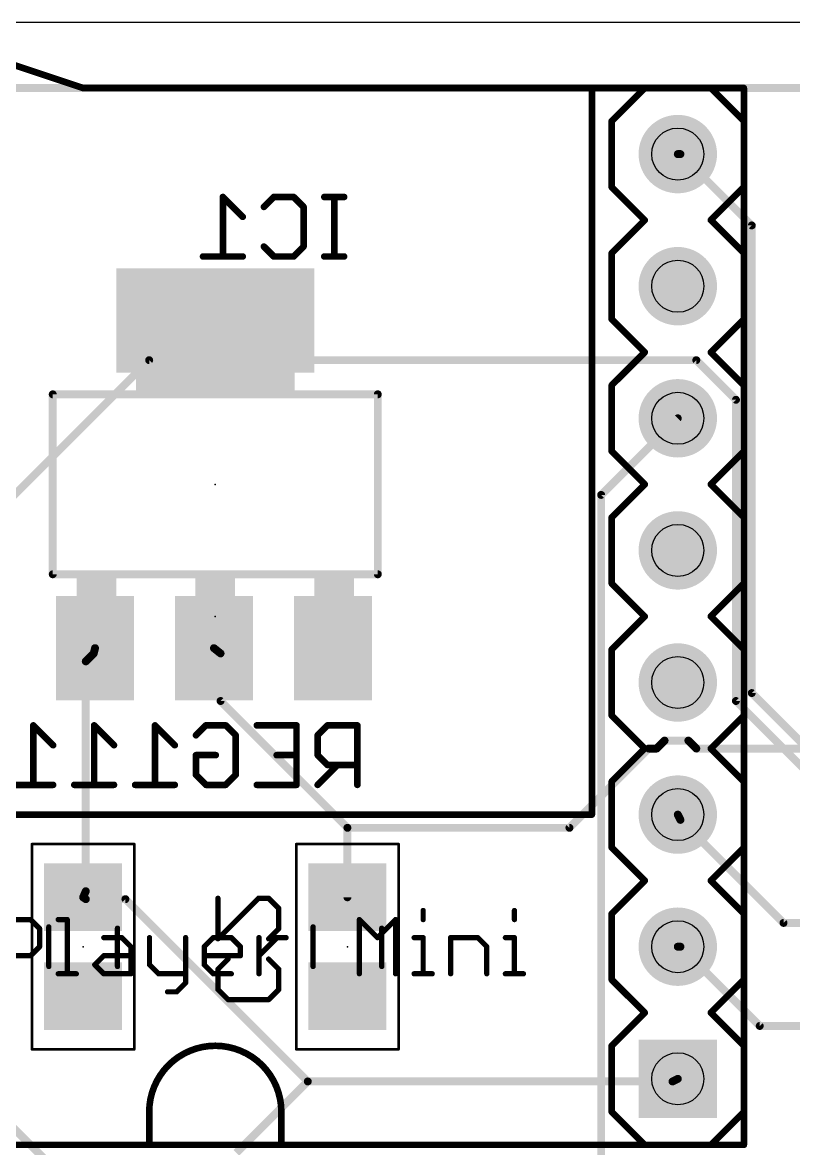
# Model space of a CAD drawing. Extents: x 0 to 45.5, y -0.6 to 38.1.
# Drawn here: x 8.99 to 23.81, y 15.17 to 36.82 of the extents above; entities that cross this region are included whole.
import ezdxf

# ---------------------------------------------------------------- set-up
doc = ezdxf.new("R2010")
doc.units = 0
for name, color, linetype in [('1', 22, 'CONTINUOUS'), ('16', 175, 'CONTINUOUS'), ('17', 82, 'CONTINUOUS'), ('20', 7, 'CONTINUOUS'), ('21', 253, 'CONTINUOUS'), ('22', 253, 'CONTINUOUS'), ('23', 7, 'CONTINUOUS'), ('24', 7, 'CONTINUOUS'), ('26', 253, 'CONTINUOUS'), ('28', 253, 'CONTINUOUS'), ('40', 175, 'CONTINUOUS'), ('44', 253, 'CONTINUOUS'), ('52', 253, 'CONTINUOUS')]:
    doc.layers.add(name, color=color, linetype=linetype)

# ---------------------------------------------------------------- blocks, each defined once
blk = doc.blocks.new('RECT')
blk.add_solid([(-0.5, -0.5), (0.5, -0.5), (-0.5, 0.5), (0.5, 0.5)])
blk = doc.blocks.new('SQUAREP')
blk.add_solid([(-0.5, -0.5), (0.5, -0.5), (-0.5, 0.5), (0.5, 0.5)])
blk = doc.blocks.new('ROUNDP')
at = {"const_width": 0.5}
blk.add_lwpolyline([(0, -0.25, 1), (0, 0.25, 1), (0, -0.25)], format="xyb", dxfattribs=at)

msp = doc.modelspace()

# ---------------------------------------------------------------- linework, layer by layer
at = {"layer": '1', "const_width": 0.1524}
for points in [[(21.6408, 34.29), (21.59, 34.29)], [(21.6408, 34.29), (23.0124, 32.9184)], [(23.0124, 32.9184), (23.0124, 23.9268)], [(3.81, 22.7076), (11.43, 30.3276)], [(11.43, 30.3276), (21.9456, 30.3276)], [(21.9456, 30.3276), (22.7076, 29.5656)], [(22.7076, 29.5656), (22.7076, 23.7744)], [(21.59, 29.21), (20.1168, 27.7368)], [(20.1168, 27.7368), (20.1168, 10.2108)], [(22.7076, 23.7744), (24.9936, 21.4884)], [(23.0124, 23.9268), (24.384, 22.5552)], [(21.6408, 21.4884), (21.59, 21.59)], [(21.6408, 21.4884), (23.622, 19.5072)], [(17.6784, 6.7056), (3.81, 20.574)], [(23.622, 19.5072), (25.908, 19.5072)], [(21.6408, 19.05), (21.59, 19.05)], [(21.6408, 19.05), (23.1648, 17.526)], [(23.1648, 17.526), (25.908, 17.526)]]:
    msp.add_lwpolyline(points, dxfattribs=at)
at = {"layer": '1', "const_width": 0.0762}
for points in [[(21.59, 34.3281, 1), (21.59, 34.2519)], [(21.6677, 34.3169, 1), (21.6139, 34.2631)], [(21.6408, 34.2519, 1), (21.6408, 34.3281)], [(23.0505, 32.9184, 1), (22.9743, 32.9184)], [(22.9855, 32.8915, 1), (23.0393, 32.9453)], [(11.43, 30.3657, 1), (11.43, 30.2895)], [(11.4569, 30.3007, 1), (11.4031, 30.3545)], [(21.9725, 30.3545, 1), (21.9187, 30.3007)], [(21.9456, 30.2895, 1), (21.9456, 30.3657)], [(22.7457, 29.5656, 1), (22.6695, 29.5656)], [(22.6807, 29.5387, 1), (22.7345, 29.5925)], [(21.6169, 29.1831, 1), (21.5631, 29.2369)], [(20.1549, 27.7368, 1), (20.0787, 27.7368)], [(20.0899, 27.7637, 1), (20.1437, 27.7099)], [(22.7345, 23.8013, 1), (22.6807, 23.7475)], [(22.9743, 23.9268, 1), (23.0505, 23.9268)], [(23.0393, 23.9537, 1), (22.9855, 23.8999)], [(22.6695, 23.7744, 1), (22.7457, 23.7744)], [(21.6241, 21.607, 1), (21.5559, 21.573)], [(21.6677, 21.5153, 1), (21.6139, 21.4615)], [(21.6067, 21.4714, 1), (21.6749, 21.5054)], [(23.622, 19.5453, 1), (23.622, 19.4691)], [(23.5951, 19.4803, 1), (23.6489, 19.5341)], [(21.59, 19.0881, 1), (21.59, 19.0119)], [(21.6677, 19.0769, 1), (21.6139, 19.0231)], [(21.6408, 19.0119, 1), (21.6408, 19.0881)], [(23.1648, 17.5641, 1), (23.1648, 17.4879)], [(23.1379, 17.4991, 1), (23.1917, 17.5529)]]:
    msp.add_lwpolyline(points, format="xyb", dxfattribs=at)
at = {"layer": '16', "const_width": 0.1524}
for points in [[(2.54, 35.56), (24.13, 35.56)], [(10.3632, 24.6888), (10.2108, 24.5364)], [(10.3632, 24.6888), (10.3886, 24.7904)], [(12.8016, 24.6888), (12.6746, 24.7904)], [(12.8016, 24.6888), (12.8016, 23.7744)], [(10.2108, 24.5364), (10.2108, 20.1168)], [(12.8016, 23.7744), (15.24, 21.336)], [(21.336, 23.0124), (21.1836, 22.86)], [(21.7932, 23.0124), (21.336, 23.0124)], [(21.9456, 22.86), (21.7932, 23.0124)], [(21.0312, 22.86), (19.5072, 21.336)], [(21.1836, 22.86), (21.0312, 22.86)], [(29.1084, 22.86), (21.9456, 22.86)], [(15.24, 21.336), (15.24, 20)], [(19.5072, 21.336), (15.24, 21.336)], [(10.2108, 20.1168), (10.16, 20)], [(10.2108, 19.9644), (10.16, 20)], [(10.2108, 19.9644), (10.9728, 19.9644)], [(10.9728, 19.9644), (14.478, 16.4592)], [(14.478, 16.4592), (13.1064, 15.0876)], [(14.478, 16.4592), (21.4884, 16.4592)], [(21.4884, 16.4592), (21.59, 16.51)]]:
    msp.add_lwpolyline(points, dxfattribs=at)
at = {"layer": '16', "const_width": 0.0762}
for points in [[(10.3262, 24.698, 1), (10.4002, 24.6796)], [(10.3901, 24.6619, 1), (10.3363, 24.7157)], [(10.4256, 24.7812, 1), (10.3516, 24.7996)], [(12.6984, 24.8202, 1), (12.6508, 24.7606)], [(12.8397, 24.6888, 1), (12.7635, 24.6888)], [(12.7778, 24.659, 1), (12.8254, 24.7186)], [(10.2489, 24.5364, 1), (10.1727, 24.5364)], [(10.1839, 24.5633, 1), (10.2377, 24.5095)], [(12.8285, 23.8013, 1), (12.7747, 23.7475)], [(12.7635, 23.7744, 1), (12.8397, 23.7744)], [(21.336, 23.0505, 1), (21.336, 22.9743)], [(21.3629, 22.9855, 1), (21.3091, 23.0393)], [(21.8201, 23.0393, 1), (21.7663, 22.9855)], [(21.7932, 22.9743, 1), (21.7932, 23.0505)], [(21.0312, 22.8981, 1), (21.0312, 22.8219)], [(21.0581, 22.8331, 1), (21.0043, 22.8869)], [(21.1567, 22.8869, 1), (21.2105, 22.8331)], [(21.1836, 22.8219, 1), (21.1836, 22.8981)], [(21.9456, 22.8981, 1), (21.9456, 22.8219)], [(21.9187, 22.8331, 1), (21.9725, 22.8869)], [(15.2781, 21.336, 1), (15.2019, 21.336)], [(15.24, 21.3741, 1), (15.24, 21.2979)], [(15.2131, 21.3091, 1), (15.2669, 21.3629)], [(19.4803, 21.3629, 1), (19.5341, 21.3091)], [(19.5072, 21.2979, 1), (19.5072, 21.3741)], [(10.1727, 20.1168, 1), (10.2489, 20.1168)], [(10.2457, 20.1016, 1), (10.1759, 20.132)], [(10.1819, 20.0312, 1), (10.1381, 19.9688)], [(10.1251, 20.0152, 1), (10.1949, 19.9848)], [(10.2108, 20.0025, 1), (10.2108, 19.9263)], [(10.1889, 19.9332, 1), (10.2327, 19.9956)], [(10.9997, 19.9913, 1), (10.9459, 19.9375)], [(10.9728, 19.9263, 1), (10.9728, 20.0025)], [(15.2019, 20, 1), (15.2781, 20)], [(14.478, 16.4973, 1), (14.478, 16.4211)], [(14.5049, 16.4323, 1), (14.4511, 16.4861)], [(14.4511, 16.4323, 1), (14.5049, 16.4861)], [(21.4714, 16.4933, 1), (21.5054, 16.4251)], [(21.4884, 16.4211, 1), (21.4884, 16.4973)], [(21.607, 16.4759, 1), (21.573, 16.5441)]]:
    msp.add_lwpolyline(points, format="xyb", dxfattribs=at)
at = {"layer": '20'}
msp.add_line((41.6509, 36.82), (4.319, 36.82), dxfattribs=at)
at = {"layer": '21'}
for points, const_width in [([(10.16, 35.56), (8.255, 36.195)], 0.127), ([(19.939, 35.56), (10.16, 35.56)], 0.127), ([(22.86, 35.56), (19.939, 35.56)], 0.127), ([(19.939, 21.59), (19.939, 35.56)], 0.127), ([(20.32, 34.925), (20.955, 35.56)], 0.127), ([(22.86, 34.925), (22.225, 35.56)], 0.127), ([(22.86, 24.765), (22.86, 35.56)], 0.127), ([(20.32, 33.655), (20.32, 34.925)], 0.127), ([(20.955, 33.02), (20.32, 33.655)], 0.127), ([(22.225, 33.02), (22.86, 33.655)], 0.127), ([(20.32, 32.385), (20.955, 33.02)], 0.127), ([(22.86, 32.385), (22.225, 33.02)], 0.127), ([(20.32, 31.115), (20.32, 32.385)], 0.127), ([(20.955, 30.48), (20.32, 31.115)], 0.127), ([(22.225, 30.48), (22.86, 31.115)], 0.127), ([(20.32, 29.845), (20.955, 30.48)], 0.127), ([(22.86, 29.845), (22.225, 30.48)], 0.127), ([(20.32, 28.575), (20.32, 29.845)], 0.127), ([(20.955, 27.94), (20.32, 28.575)], 0.127), ([(22.225, 27.94), (22.86, 28.575)], 0.127), ([(20.32, 27.305), (20.955, 27.94)], 0.127), ([(22.86, 27.305), (22.225, 27.94)], 0.127), ([(20.32, 26.035), (20.32, 27.305)], 0.127), ([(20.955, 25.4), (20.32, 26.035)], 0.127), ([(22.225, 25.4), (22.86, 26.035)], 0.127), ([(20.32, 24.765), (20.955, 25.4)], 0.127), ([(22.225, 25.4), (22.86, 24.765)], 0.127), ([(20.32, 23.495), (20.32, 24.765)], 0.127), ([(22.86, 22.225), (22.86, 24.765)], 0.127), ([(20.955, 22.86), (20.32, 23.495)], 0.127), ([(22.225, 22.86), (22.86, 23.495)], 0.127), ([(20.32, 22.225), (20.955, 22.86)], 0.127), ([(22.225, 22.86), (22.86, 22.225)], 0.127), ([(20.32, 20.955), (20.32, 22.225)], 0.127), ([(22.86, 15.875), (22.86, 22.225)], 0.127), ([(5.461, 21.59), (19.939, 21.59)], 0.127), ([(20.955, 20.32), (20.32, 20.955)], 0.127), ([(22.225, 20.32), (22.86, 20.955)], 0.127), ([(20.32, 19.685), (20.955, 20.32)], 0.127), ([(22.86, 19.685), (22.225, 20.32)], 0.127), ([(16.6958, 19.7453), (16.6958, 19.5716)], 0.1016), ([(18.4499, 19.7453), (18.4499, 19.5716)], 0.1016), ([(20.32, 18.415), (20.32, 19.685)], 0.127), ([(8.6287, 19.5716), (9.1498, 19.5716)], 0.1016), ([(9.1498, 19.5716), (9.3235, 19.3979)], 0.1016), ([(9.6811, 19.5716), (9.8548, 19.5716)], 0.1016), ([(9.8548, 19.5716), (9.8548, 18.5293)], 0.1016), ([(15.4696, 18.5293), (15.4696, 19.5716)], 0.1016), ([(15.4696, 19.5716), (15.8171, 19.2242)], 0.1016), ([(15.8171, 19.2242), (16.1645, 19.5716)], 0.1016), ([(16.1645, 19.5716), (16.1645, 18.5293)], 0.1016), ([(9.3235, 19.3979), (9.3235, 19.0504)], 0.1016), ([(10.5565, 19.2242), (10.9039, 19.2242)], 0.1016), ([(10.9039, 19.2242), (11.0776, 19.0504)], 0.1016), ([(11.4352, 19.2242), (11.4352, 18.703)], 0.1016), ([(12.1301, 19.2242), (12.1301, 18.3556)], 0.1016), ([(12.4877, 19.0504), (12.6614, 19.2242)], 0.1016), ([(12.6614, 19.2242), (13.0088, 19.2242)], 0.1016), ([(13.0088, 19.2242), (13.1825, 19.0504)], 0.1016), ([(13.5401, 18.5293), (13.5401, 19.2242)], 0.1016), ([(13.5401, 18.8767), (13.8876, 19.2242)], 0.1016), ([(13.8876, 19.2242), (14.0613, 19.2242)], 0.1016), ([(16.5221, 19.2242), (16.6958, 19.2242)], 0.1016), ([(16.6958, 19.2242), (16.6958, 18.5293)], 0.1016), ([(17.2237, 18.5293), (17.2237, 19.2242)], 0.1016), ([(17.2237, 19.2242), (17.7449, 19.2242)], 0.1016), ([(17.7449, 19.2242), (17.9186, 19.0504)], 0.1016), ([(18.2762, 19.2242), (18.4499, 19.2242)], 0.1016), ([(18.4499, 19.2242), (18.4499, 18.5293)], 0.1016), ([(9.3235, 19.0504), (9.1498, 18.8767)], 0.1016), ([(11.0776, 19.0504), (11.0776, 18.5293)], 0.1016), ([(12.4877, 18.703), (12.4877, 19.0504)], 0.1016), ([(13.1825, 19.0504), (13.1825, 18.8767)], 0.1016), ([(17.9186, 19.0504), (17.9186, 18.5293)], 0.1016), ([(9.1498, 18.8767), (8.6287, 18.8767)], 0.1016), ([(10.3828, 18.703), (10.5565, 18.8767)], 0.1016), ([(10.5565, 18.8767), (11.0776, 18.8767)], 0.1016), ([(13.1825, 18.8767), (12.4877, 18.8767)], 0.1016), ([(10.5565, 18.5293), (10.3828, 18.703)], 0.1016), ([(11.4352, 18.703), (11.6089, 18.5293)], 0.1016), ([(12.6614, 18.5293), (12.4877, 18.703)], 0.1016), ([(9.6811, 18.5293), (10.0286, 18.5293)], 0.1016), ([(11.0776, 18.5293), (10.5565, 18.5293)], 0.1016), ([(11.6089, 18.5293), (12.1301, 18.5293)], 0.1016), ([(12.1301, 18.3556), (11.9564, 18.1819)], 0.1016), ([(13.0088, 18.5293), (12.6614, 18.5293)], 0.1016), ([(16.5221, 18.5293), (16.8695, 18.5293)], 0.1016), ([(18.2762, 18.5293), (18.6236, 18.5293)], 0.1016), ([(20.955, 17.78), (20.32, 18.415)], 0.127), ([(22.225, 17.78), (22.86, 18.415)], 0.127), ([(11.9564, 18.1819), (11.7827, 18.1819)], 0.1016), ([(20.32, 17.145), (20.955, 17.78)], 0.127), ([(22.86, 17.145), (22.225, 17.78)], 0.127), ([(20.32, 15.875), (20.32, 17.145)], 0.127), ([(11.43, 15.875), (11.43, 15.24)], 0.127), ([(13.97, 15.24), (13.97, 15.875)], 0.127), ([(20.32, 15.875), (20.955, 15.24)], 0.127), ([(22.225, 15.24), (22.86, 15.875)], 0.127), ([(22.86, 15.24), (22.86, 15.875)], 0.127), ([(2.54, 15.24), (11.43, 15.24)], 0.127), ([(11.43, 15.24), (13.97, 15.24)], 0.127), ([(13.97, 15.24), (20.955, 15.24)], 0.127), ([(20.955, 15.24), (22.225, 15.24)], 0.127), ([(22.225, 15.24), (22.86, 15.24)], 0.127)]:
    msp.add_lwpolyline(points, dxfattribs=dict(at, const_width=const_width))
for points, const_width in [([(10.16, 35.5918, 1), (10.16, 35.5282)], 0.0635), ([(10.15, 35.5299, 1), (10.17, 35.5901)], 0.0635), ([(19.939, 35.5918, 1), (19.939, 35.5282)], 0.0635), ([(19.9707, 35.56, 1), (19.9073, 35.56)], 0.0635), ([(19.939, 35.5282, 1), (19.939, 35.5918)], 0.0635), ([(20.9775, 35.5375, 1), (20.9325, 35.5825)], 0.0635), ([(22.2475, 35.5825, 1), (22.2025, 35.5375)], 0.0635), ([(22.8917, 35.56, 1), (22.8283, 35.56)], 0.0635), ([(22.86, 35.5282, 1), (22.86, 35.5918)], 0.0635), ([(20.2975, 34.9475, 1), (20.3425, 34.9025)], 0.0635), ([(20.3517, 34.925, 1), (20.2883, 34.925)], 0.0635), ([(22.8375, 34.9025, 1), (22.8825, 34.9475)], 0.0635), ([(20.3425, 33.6775, 1), (20.2975, 33.6325)], 0.0635), ([(20.2883, 33.655, 1), (20.3517, 33.655)], 0.0635), ([(22.8825, 33.6325, 1), (22.8375, 33.6775)], 0.0635), ([(20.9325, 32.9975, 1), (20.9775, 33.0425)], 0.0635), ([(20.9775, 32.9975, 1), (20.9325, 33.0425)], 0.0635), ([(22.2475, 33.0425, 1), (22.2025, 32.9975)], 0.0635), ([(22.2025, 33.0425, 1), (22.2475, 32.9975)], 0.0635), ([(20.2975, 32.4075, 1), (20.3425, 32.3625)], 0.0635), ([(20.3517, 32.385, 1), (20.2883, 32.385)], 0.0635), ([(22.8375, 32.3625, 1), (22.8825, 32.4075)], 0.0635), ([(20.3425, 31.1375, 1), (20.2975, 31.0925)], 0.0635), ([(22.8825, 31.0925, 1), (22.8375, 31.1375)], 0.0635), ([(20.2883, 31.115, 1), (20.3517, 31.115)], 0.0635), ([(20.9775, 30.4575, 1), (20.9325, 30.5025)], 0.0635), ([(20.9325, 30.4575, 1), (20.9775, 30.5025)], 0.0635), ([(22.2475, 30.5025, 1), (22.2025, 30.4575)], 0.0635), ([(22.2025, 30.5025, 1), (22.2475, 30.4575)], 0.0635), ([(20.2975, 29.8675, 1), (20.3425, 29.8225)], 0.0635), ([(20.3517, 29.845, 1), (20.2883, 29.845)], 0.0635), ([(22.8375, 29.8225, 1), (22.8825, 29.8675)], 0.0635), ([(20.3425, 28.5975, 1), (20.2975, 28.5525)], 0.0635), ([(20.2883, 28.575, 1), (20.3517, 28.575)], 0.0635), ([(22.8825, 28.5525, 1), (22.8375, 28.5975)], 0.0635), ([(20.9775, 27.9175, 1), (20.9325, 27.9625)], 0.0635), ([(20.9325, 27.9175, 1), (20.9775, 27.9625)], 0.0635), ([(22.2475, 27.9625, 1), (22.2025, 27.9175)], 0.0635), ([(22.2025, 27.9625, 1), (22.2475, 27.9175)], 0.0635), ([(20.2975, 27.3275, 1), (20.3425, 27.2825)], 0.0635), ([(20.3517, 27.305, 1), (20.2883, 27.305)], 0.0635), ([(22.8375, 27.2825, 1), (22.8825, 27.3275)], 0.0635), ([(20.3425, 26.0575, 1), (20.2975, 26.0125)], 0.0635), ([(20.2883, 26.035, 1), (20.3517, 26.035)], 0.0635), ([(22.8825, 26.0125, 1), (22.8375, 26.0575)], 0.0635), ([(20.9775, 25.3775, 1), (20.9325, 25.4225)], 0.0635), ([(20.9325, 25.3775, 1), (20.9775, 25.4225)], 0.0635), ([(22.2475, 25.4225, 1), (22.2025, 25.3775)], 0.0635), ([(22.2025, 25.4225, 1), (22.2475, 25.3775)], 0.0635), ([(20.2975, 24.7875, 1), (20.3425, 24.7425)], 0.0635), ([(20.3517, 24.765, 1), (20.2883, 24.765)], 0.0635), ([(22.8917, 24.765, 1), (22.8283, 24.765)], 0.0635), ([(22.8283, 24.765, 1), (22.8917, 24.765)], 0.0635), ([(22.8375, 24.7425, 1), (22.8825, 24.7875)], 0.0635), ([(20.3425, 23.5175, 1), (20.2975, 23.4725)], 0.0635), ([(20.2883, 23.495, 1), (20.3517, 23.495)], 0.0635), ([(22.8825, 23.4725, 1), (22.8375, 23.5175)], 0.0635), ([(20.9775, 22.8375, 1), (20.9325, 22.8825)], 0.0635), ([(20.9325, 22.8375, 1), (20.9775, 22.8825)], 0.0635), ([(22.2475, 22.8825, 1), (22.2025, 22.8375)], 0.0635), ([(22.2025, 22.8825, 1), (22.2475, 22.8375)], 0.0635), ([(20.2975, 22.2475, 1), (20.3425, 22.2025)], 0.0635), ([(20.3517, 22.225, 1), (20.2883, 22.225)], 0.0635), ([(22.8917, 22.225, 1), (22.8283, 22.225)], 0.0635), ([(22.8283, 22.225, 1), (22.8917, 22.225)], 0.0635), ([(22.8375, 22.2025, 1), (22.8825, 22.2475)], 0.0635), ([(19.939, 21.5583, 1), (19.939, 21.6217)], 0.0635), ([(19.9073, 21.59, 1), (19.9707, 21.59)], 0.0635), ([(20.3425, 20.9775, 1), (20.2975, 20.9325)], 0.0635), ([(22.8825, 20.9325, 1), (22.8375, 20.9775)], 0.0635), ([(20.2883, 20.955, 1), (20.3517, 20.955)], 0.0635), ([(20.9775, 20.2975, 1), (20.9325, 20.3425)], 0.0635), ([(20.9325, 20.2975, 1), (20.9775, 20.3425)], 0.0635), ([(22.2475, 20.3425, 1), (22.2025, 20.2975)], 0.0635), ([(22.2025, 20.3425, 1), (22.2475, 20.2975)], 0.0635), ([(16.7212, 19.7453, 1), (16.6704, 19.7453)], 0.0508), ([(18.4753, 19.7453, 1), (18.4245, 19.7453)], 0.0508), ([(20.2975, 19.7075, 1), (20.3425, 19.6625)], 0.0635), ([(20.3517, 19.685, 1), (20.2883, 19.685)], 0.0635), ([(22.8375, 19.6625, 1), (22.8825, 19.7075)], 0.0635), ([(9.1678, 19.5896, 1), (9.1318, 19.5536)], 0.0508), ([(9.1498, 19.5462, 1), (9.1498, 19.597)], 0.0508), ([(9.6811, 19.597, 1), (9.6811, 19.5462)], 0.0508), ([(9.8802, 19.5716, 1), (9.8294, 19.5716)], 0.0508), ([(9.8548, 19.5462, 1), (9.8548, 19.597)], 0.0508), ([(15.495, 19.5716, 1), (15.4442, 19.5716)], 0.0508), ([(15.4876, 19.5896, 1), (15.4517, 19.5536)], 0.0508), ([(16.1899, 19.5716, 1), (16.1391, 19.5716)], 0.0508), ([(16.1825, 19.5536, 1), (16.1465, 19.5896)], 0.0508), ([(16.6704, 19.5716, 1), (16.7212, 19.5716)], 0.0508), ([(18.4245, 19.5716, 1), (18.4753, 19.5716)], 0.0508), ([(9.3489, 19.3979, 1), (9.2981, 19.3979)], 0.0508), ([(9.3056, 19.3799, 1), (9.3415, 19.4158)], 0.0508), ([(10.5565, 19.2496, 1), (10.5565, 19.1988)], 0.0508), ([(10.9219, 19.2421, 1), (10.8859, 19.2062)], 0.0508), ([(10.9039, 19.1988, 1), (10.9039, 19.2496)], 0.0508), ([(11.4606, 19.2242, 1), (11.4098, 19.2242)], 0.0508), ([(12.1555, 19.2242, 1), (12.1047, 19.2242)], 0.0508), ([(12.6614, 19.2496, 1), (12.6614, 19.1988)], 0.0508), ([(12.6794, 19.2062, 1), (12.6434, 19.2421)], 0.0508), ([(13.0268, 19.2421, 1), (12.9909, 19.2062)], 0.0508), ([(13.0088, 19.1988, 1), (13.0088, 19.2496)], 0.0508), ([(13.5655, 19.2242, 1), (13.5147, 19.2242)], 0.0508), ([(13.8876, 19.2496, 1), (13.8876, 19.1988)], 0.0508), ([(13.9055, 19.2062, 1), (13.8696, 19.2421)], 0.0508), ([(14.0613, 19.1988, 1), (14.0613, 19.2496)], 0.0508), ([(16.5221, 19.2496, 1), (16.5221, 19.1988)], 0.0508), ([(16.7212, 19.2242, 1), (16.6704, 19.2242)], 0.0508), ([(16.6958, 19.1988, 1), (16.6958, 19.2496)], 0.0508), ([(17.2491, 19.2242, 1), (17.1983, 19.2242)], 0.0508), ([(17.2237, 19.2496, 1), (17.2237, 19.1988)], 0.0508), ([(17.7628, 19.2421, 1), (17.7269, 19.2062)], 0.0508), ([(17.7449, 19.1988, 1), (17.7449, 19.2496)], 0.0508), ([(18.2762, 19.2496, 1), (18.2762, 19.1988)], 0.0508), ([(18.4753, 19.2242, 1), (18.4245, 19.2242)], 0.0508), ([(18.4499, 19.1988, 1), (18.4499, 19.2496)], 0.0508), ([(9.2981, 19.0504, 1), (9.3489, 19.0504)], 0.0508), ([(9.3415, 19.0325, 1), (9.3056, 19.0684)], 0.0508), ([(11.103, 19.0504, 1), (11.0522, 19.0504)], 0.0508), ([(11.0597, 19.0325, 1), (11.0956, 19.0684)], 0.0508), ([(12.5131, 19.0504, 1), (12.4623, 19.0504)], 0.0508), ([(12.4697, 19.0684, 1), (12.5056, 19.0325)], 0.0508), ([(13.2079, 19.0504, 1), (13.1571, 19.0504)], 0.0508), ([(13.1646, 19.0325, 1), (13.2005, 19.0684)], 0.0508), ([(15.7991, 19.2421, 1), (15.835, 19.2062)], 0.0508), ([(15.7991, 19.2062, 1), (15.835, 19.2421)], 0.0508), ([(17.944, 19.0504, 1), (17.8932, 19.0504)], 0.0508), ([(17.9006, 19.0325, 1), (17.9366, 19.0684)], 0.0508), ([(9.1318, 18.8947, 1), (9.1678, 18.8588)], 0.0508), ([(9.1498, 18.8513, 1), (9.1498, 18.9021)], 0.0508), ([(10.5565, 18.9021, 1), (10.5565, 18.8513)], 0.0508), ([(10.5744, 18.8588, 1), (10.5385, 18.8947)], 0.0508), ([(11.0776, 18.8513, 1), (11.0776, 18.9021)], 0.0508), ([(12.4877, 18.9021, 1), (12.4877, 18.8513)], 0.0508), ([(13.1571, 18.8767, 1), (13.2079, 18.8767)], 0.0508), ([(13.1825, 18.8513, 1), (13.1825, 18.9021)], 0.0508), ([(13.5222, 18.8947, 1), (13.5581, 18.8588)], 0.0508), ([(10.4007, 18.721, 1), (10.3648, 18.6851)], 0.0508), ([(10.3648, 18.721, 1), (10.4007, 18.6851)], 0.0508), ([(11.4098, 18.703, 1), (11.4606, 18.703)], 0.0508), ([(11.4532, 18.721, 1), (11.4173, 18.6851)], 0.0508), ([(12.5056, 18.721, 1), (12.4697, 18.6851)], 0.0508), ([(12.4623, 18.703, 1), (12.5131, 18.703)], 0.0508), ([(9.6811, 18.5547, 1), (9.6811, 18.5039)], 0.0508), ([(9.8294, 18.5293, 1), (9.8802, 18.5293)], 0.0508), ([(10.0286, 18.5039, 1), (10.0286, 18.5547)], 0.0508), ([(10.5565, 18.5547, 1), (10.5565, 18.5039)], 0.0508), ([(10.5385, 18.5113, 1), (10.5744, 18.5473)], 0.0508), ([(11.0522, 18.5293, 1), (11.103, 18.5293)], 0.0508), ([(11.0776, 18.5039, 1), (11.0776, 18.5547)], 0.0508), ([(11.6089, 18.5547, 1), (11.6089, 18.5039)], 0.0508), ([(11.591, 18.5113, 1), (11.6269, 18.5473)], 0.0508), ([(12.148, 18.3376, 1), (12.1121, 18.3735)], 0.0508), ([(12.1301, 18.5039, 1), (12.1301, 18.5547)], 0.0508), ([(12.6614, 18.5547, 1), (12.6614, 18.5039)], 0.0508), ([(12.6434, 18.5113, 1), (12.6794, 18.5473)], 0.0508), ([(13.0088, 18.5039, 1), (13.0088, 18.5547)], 0.0508), ([(13.5147, 18.5293, 1), (13.5655, 18.5293)], 0.0508), ([(15.4442, 18.5293, 1), (15.495, 18.5293)], 0.0508), ([(16.1391, 18.5293, 1), (16.1899, 18.5293)], 0.0508), ([(16.5221, 18.5547, 1), (16.5221, 18.5039)], 0.0508), ([(16.6704, 18.5293, 1), (16.7212, 18.5293)], 0.0508), ([(16.8695, 18.5039, 1), (16.8695, 18.5547)], 0.0508), ([(17.1983, 18.5293, 1), (17.2491, 18.5293)], 0.0508), ([(17.8932, 18.5293, 1), (17.944, 18.5293)], 0.0508), ([(18.2762, 18.5547, 1), (18.2762, 18.5039)], 0.0508), ([(18.4245, 18.5293, 1), (18.4753, 18.5293)], 0.0508), ([(18.6236, 18.5039, 1), (18.6236, 18.5547)], 0.0508), ([(20.3425, 18.4375, 1), (20.2975, 18.3925)], 0.0635), ([(20.2883, 18.415, 1), (20.3517, 18.415)], 0.0635), ([(22.8825, 18.3925, 1), (22.8375, 18.4375)], 0.0635), ([(11.7827, 18.2073, 1), (11.7827, 18.1565)], 0.0508), ([(11.9384, 18.1998, 1), (11.9743, 18.1639)], 0.0508), ([(11.9564, 18.1565, 1), (11.9564, 18.2073)], 0.0508), ([(12.1047, 18.3556, 1), (12.1555, 18.3556)], 0.0508), ([(20.9775, 17.7575, 1), (20.9325, 17.8025)], 0.0635), ([(20.9325, 17.7575, 1), (20.9775, 17.8025)], 0.0635), ([(22.2475, 17.8025, 1), (22.2025, 17.7575)], 0.0635), ([(22.2025, 17.8025, 1), (22.2475, 17.7575)], 0.0635), ([(13.97, 15.875, 1), (11.43, 15.875)], 0.127), ([(20.2975, 17.1675, 1), (20.3425, 17.1225)], 0.0635), ([(20.3517, 17.145, 1), (20.2883, 17.145)], 0.0635), ([(22.8375, 17.1225, 1), (22.8825, 17.1675)], 0.0635), ([(11.4618, 15.875, 1), (11.3982, 15.875)], 0.0635), ([(11.3982, 15.875, 1), (11.4618, 15.875)], 0.0635), ([(14.0018, 15.875, 1), (13.9383, 15.875)], 0.0635), ([(13.9383, 15.875, 1), (14.0018, 15.875)], 0.0635), ([(20.3425, 15.8975, 1), (20.2975, 15.8525)], 0.0635), ([(20.2883, 15.875, 1), (20.3517, 15.875)], 0.0635), ([(22.8917, 15.875, 1), (22.8283, 15.875)], 0.0635), ([(22.8283, 15.875, 1), (22.8917, 15.875)], 0.0635), ([(22.8825, 15.8525, 1), (22.8375, 15.8975)], 0.0635), ([(11.43, 15.2718, 1), (11.43, 15.2082)], 0.0635), ([(11.3982, 15.24, 1), (11.4618, 15.24)], 0.0635), ([(11.43, 15.2082, 1), (11.43, 15.2718)], 0.0635), ([(13.97, 15.2718, 1), (13.97, 15.2082)], 0.0635), ([(13.9383, 15.24, 1), (14.0018, 15.24)], 0.0635), ([(13.97, 15.2082, 1), (13.97, 15.2718)], 0.0635), ([(20.955, 15.2718, 1), (20.955, 15.2082)], 0.0635), ([(20.9325, 15.2175, 1), (20.9775, 15.2625)], 0.0635), ([(20.955, 15.2082, 1), (20.955, 15.2718)], 0.0635), ([(22.2025, 15.2625, 1), (22.2475, 15.2175)], 0.0635), ([(22.225, 15.2718, 1), (22.225, 15.2082)], 0.0635), ([(22.225, 15.2082, 1), (22.225, 15.2718)], 0.0635), ([(22.8283, 15.24, 1), (22.8917, 15.24)], 0.0635), ([(22.86, 15.2082, 1), (22.86, 15.2718)], 0.0635)]:
    msp.add_lwpolyline(points, format="xyb", dxfattribs=dict(at, const_width=const_width))
at = {"layer": '22', "const_width": 0.1524}
for points in [[(9.576, 26.211), (9.576, 29.671)], [(15.824, 29.671), (9.576, 29.671)], [(15.824, 29.671), (15.824, 26.211)], [(9.576, 26.211), (15.824, 26.211)]]:
    msp.add_lwpolyline(points, dxfattribs=at)
at = {"layer": '22', "const_width": 0.0762}
for points in [[(9.6141, 29.671, 1), (9.5379, 29.671)], [(9.576, 29.7091, 1), (9.576, 29.6329)], [(15.8621, 29.671, 1), (15.7859, 29.671)], [(15.824, 29.6329, 1), (15.824, 29.7091)], [(9.576, 26.2491, 1), (9.576, 26.1729)], [(9.5379, 26.211, 1), (9.6141, 26.211)], [(15.7859, 26.211, 1), (15.8621, 26.211)], [(15.824, 26.1729, 1), (15.824, 26.2491)]]:
    msp.add_lwpolyline(points, format="xyb", dxfattribs=at)
at = {"layer": '23'}
msp.add_point((12.7, 25.4), dxfattribs=at)
at = {"layer": '24'}
for p in [(12.7, 27.94), (10.16, 19.05), (15.24, 19.05)]:
    msp.add_point(p, dxfattribs=at)
at = {"layer": '26'}
for points, const_width in [([(12.8779, 33.4655, 1), (12.8144, 33.4655)], 0.0635), ([(12.8686, 33.4879, 1), (12.8237, 33.443)], 0.0635), ([(13.8249, 33.4972, 1), (13.8249, 33.4337)], 0.0635), ([(13.8474, 33.443, 1), (13.8025, 33.4879)], 0.0635), ([(14.2287, 33.4879, 1), (14.1838, 33.443)], 0.0635), ([(14.2062, 33.4337, 1), (14.2062, 33.4972)], 0.0635), ([(14.7952, 33.4972, 1), (14.7952, 33.4337)], 0.0635), ([(15.0176, 33.4655, 1), (14.9541, 33.4655)], 0.0635), ([(15.1765, 33.4337, 1), (15.1765, 33.4972)], 0.0635), ([(13.2051, 33.0617, 1), (13.25, 33.1066)], 0.0635), ([(13.6118, 33.2973, 1), (13.6567, 33.2524)], 0.0635), ([(14.4287, 33.2748, 1), (14.3652, 33.2748)], 0.0635), ([(14.3745, 33.2524, 1), (14.4194, 33.2973)], 0.0635), ([(13.6567, 32.5346, 1), (13.6118, 32.4897)], 0.0635), ([(14.3652, 32.5122, 1), (14.4287, 32.5122)], 0.0635), ([(14.4194, 32.4897, 1), (14.3745, 32.5346)], 0.0635), ([(12.4649, 32.3533, 1), (12.4649, 32.2897)], 0.0635), ([(12.8144, 32.3215, 1), (12.8779, 32.3215)], 0.0635), ([(13.2275, 32.2897, 1), (13.2275, 32.3533)], 0.0635), ([(13.8249, 32.3533, 1), (13.8249, 32.2897)], 0.0635), ([(13.8025, 32.299, 1), (13.8474, 32.344)], 0.0635), ([(14.1838, 32.344, 1), (14.2287, 32.299)], 0.0635), ([(14.2062, 32.2897, 1), (14.2062, 32.3533)], 0.0635), ([(14.7952, 32.3533, 1), (14.7952, 32.2897)], 0.0635), ([(14.9541, 32.3215, 1), (15.0176, 32.3215)], 0.0635), ([(15.1765, 32.2897, 1), (15.1765, 32.3533)], 0.0635), ([(12.7762, 19.981, 1), (12.7254, 19.981)], 0.0508), ([(13.5304, 20.0064, 1), (13.5304, 19.9556)], 0.0508), ([(13.5484, 19.963, 1), (13.5124, 19.999)], 0.0508), ([(13.7433, 19.999, 1), (13.7073, 19.963)], 0.0508), ([(13.7253, 19.9556, 1), (13.7253, 20.0064)], 0.0508), ([(13.9456, 19.7861, 1), (13.8948, 19.7861)], 0.0508), ([(13.9022, 19.7681, 1), (13.9382, 19.8041)], 0.0508), ([(13.8948, 19.3963, 1), (13.9456, 19.3963)], 0.0508), ([(13.9382, 19.3783, 1), (13.9022, 19.4143)], 0.0508), ([(12.7328, 19.2194, 1), (12.7688, 19.1834)], 0.0508), ([(12.7254, 19.2014, 1), (12.7762, 19.2014)], 0.0508), ([(13.7073, 19.2194, 1), (13.7433, 19.1834)], 0.0508), ([(12.9637, 18.7936, 1), (12.9277, 18.8296)], 0.0508), ([(13.7433, 18.8296, 1), (13.7073, 18.7936)], 0.0508), ([(12.7328, 18.6347, 1), (12.7688, 18.5987)], 0.0508), ([(12.7762, 18.6167, 1), (12.7254, 18.6167)], 0.0508), ([(13.9456, 18.6167, 1), (13.8948, 18.6167)], 0.0508), ([(13.9022, 18.5987, 1), (13.9382, 18.6347)], 0.0508), ([(12.7688, 18.2449, 1), (12.7328, 18.2089)], 0.0508), ([(12.7254, 18.2269, 1), (12.7762, 18.2269)], 0.0508), ([(13.8948, 18.2269, 1), (13.9456, 18.2269)], 0.0508), ([(13.9382, 18.2089, 1), (13.9022, 18.2449)], 0.0508), ([(12.9457, 18.0574, 1), (12.9457, 18.0066)], 0.0508), ([(12.9277, 18.014, 1), (12.9637, 18.05)], 0.0508), ([(13.7073, 18.05, 1), (13.7433, 18.014)], 0.0508), ([(13.7253, 18.0066, 1), (13.7253, 18.0574)], 0.0508)]:
    msp.add_lwpolyline(points, format="xyb", dxfattribs=dict(at, const_width=const_width))
for points, const_width in [([(13.2275, 33.0842), (12.8462, 33.4655)], 0.127), ([(12.8462, 33.4655), (12.8462, 32.3215)], 0.127), ([(13.6343, 33.2748), (13.8249, 33.4655)], 0.127), ([(13.8249, 33.4655), (14.2062, 33.4655)], 0.127), ([(14.2062, 33.4655), (14.3969, 33.2748)], 0.127), ([(15.1765, 33.4655), (14.7952, 33.4655)], 0.127), ([(14.9858, 32.3215), (14.9858, 33.4655)], 0.127), ([(14.3969, 33.2748), (14.3969, 32.5122)], 0.127), ([(13.8249, 32.3215), (13.6343, 32.5122)], 0.127), ([(14.3969, 32.5122), (14.2062, 32.3215)], 0.127), ([(13.2275, 32.3215), (12.4649, 32.3215)], 0.127), ([(14.2062, 32.3215), (13.8249, 32.3215)], 0.127), ([(15.1765, 32.3215), (14.7952, 32.3215)], 0.127), ([(12.7508, 19.981), (12.7508, 19.2014)], 0.1016), ([(12.7508, 19.2014), (13.5304, 19.981)], 0.1016), ([(13.5304, 19.981), (13.7253, 19.981)], 0.1016), ([(13.7253, 19.981), (13.9202, 19.7861)], 0.1016), ([(13.9202, 19.7861), (13.9202, 19.3963)], 0.1016), ([(13.9202, 19.3963), (13.7253, 19.2014)], 0.1016), ([(12.7508, 18.6167), (12.9457, 18.8116)], 0.1016), ([(13.7253, 18.8116), (13.9202, 18.6167)], 0.1016), ([(12.7508, 18.2269), (12.7508, 18.6167)], 0.1016), ([(13.9202, 18.6167), (13.9202, 18.2269)], 0.1016), ([(12.9457, 18.032), (12.7508, 18.2269)], 0.1016), ([(13.9202, 18.2269), (13.7253, 18.032)], 0.1016), ([(13.7253, 18.032), (12.9457, 18.032)], 0.1016)]:
    msp.add_lwpolyline(points, dxfattribs=dict(at, const_width=const_width))
at = {"layer": '28', "const_width": 0.127}
for points in [[(9.5835, 22.9242), (9.2022, 23.3055)], [(9.2022, 23.3055), (9.2022, 22.1615)], [(10.7529, 22.9242), (10.3716, 23.3055)], [(10.3716, 23.3055), (10.3716, 22.1615)], [(11.9223, 22.9242), (11.541, 23.3055)], [(11.541, 23.3055), (11.541, 22.1615)], [(12.3291, 23.1148), (12.5197, 23.3055)], [(12.5197, 23.3055), (12.901, 23.3055)], [(12.901, 23.3055), (13.0917, 23.1148)], [(13.0917, 23.1148), (13.0917, 22.3522)], [(13.4985, 23.3055), (14.2611, 23.3055)], [(14.2611, 23.3055), (14.2611, 22.1615)], [(14.8585, 23.3055), (14.6679, 23.1148)], [(14.6679, 23.1148), (14.6679, 22.7335)], [(15.4305, 23.3055), (14.8585, 23.3055)], [(15.4305, 22.1615), (15.4305, 23.3055)], [(12.3291, 22.3522), (12.3291, 22.7335)], [(12.3291, 22.7335), (12.7104, 22.7335)], [(14.2611, 22.7335), (13.8798, 22.7335)], [(14.6679, 22.7335), (14.8585, 22.5428)], [(15.0492, 22.5428), (14.6679, 22.1615)], [(14.8585, 22.5428), (15.4305, 22.5428)], [(12.5197, 22.1615), (12.3291, 22.3522)], [(13.0917, 22.3522), (12.901, 22.1615)], [(9.5835, 22.1615), (8.8209, 22.1615)], [(10.7529, 22.1615), (9.9903, 22.1615)], [(11.9223, 22.1615), (11.1597, 22.1615)], [(12.901, 22.1615), (12.5197, 22.1615)], [(14.2611, 22.1615), (13.4985, 22.1615)]]:
    msp.add_lwpolyline(points, dxfattribs=at)
at = {"layer": '28', "const_width": 0.0635}
for points in [[(9.2339, 23.3055, 1), (9.1704, 23.3055)], [(9.2246, 23.3279, 1), (9.1797, 23.283)], [(10.4033, 23.3055, 1), (10.3398, 23.3055)], [(10.394, 23.3279, 1), (10.3491, 23.283)], [(11.5727, 23.3055, 1), (11.5092, 23.3055)], [(11.5634, 23.3279, 1), (11.5185, 23.283)], [(12.3066, 23.1373, 1), (12.3515, 23.0924)], [(12.5197, 23.3372, 1), (12.5197, 23.2737)], [(12.5422, 23.283, 1), (12.4973, 23.3279)], [(12.9235, 23.3279, 1), (12.8786, 23.283)], [(12.901, 23.2737, 1), (12.901, 23.3372)], [(13.1235, 23.1148, 1), (13.06, 23.1148)], [(13.0693, 23.0924, 1), (13.1142, 23.1373)], [(13.4985, 23.3372, 1), (13.4985, 23.2737)], [(14.2929, 23.3055, 1), (14.2294, 23.3055)], [(14.2611, 23.2737, 1), (14.2611, 23.3372)], [(14.6996, 23.1148, 1), (14.6361, 23.1148)], [(14.6454, 23.1373, 1), (14.6903, 23.0924)], [(14.8585, 23.3372, 1), (14.8585, 23.2737)], [(14.881, 23.283, 1), (14.8361, 23.3279)], [(15.4623, 23.3055, 1), (15.3987, 23.3055)], [(15.4305, 23.2737, 1), (15.4305, 23.3372)], [(9.5611, 22.9017, 1), (9.606, 22.9466)], [(10.7305, 22.9017, 1), (10.7754, 22.9466)], [(11.8999, 22.9017, 1), (11.9448, 22.9466)], [(12.3608, 22.7335, 1), (12.2973, 22.7335)], [(12.3291, 22.7652, 1), (12.3291, 22.7017)], [(12.7104, 22.7017, 1), (12.7104, 22.7652)], [(13.8798, 22.7652, 1), (13.8798, 22.7017)], [(14.2611, 22.7017, 1), (14.2611, 22.7652)], [(14.6903, 22.7559, 1), (14.6454, 22.711)], [(14.6361, 22.7335, 1), (14.6996, 22.7335)], [(14.8585, 22.5746, 1), (14.8585, 22.5111)], [(14.8361, 22.5204, 1), (14.881, 22.5653)], [(15.0716, 22.5204, 1), (15.0267, 22.5653)], [(15.4305, 22.5111, 1), (15.4305, 22.5746)], [(12.2973, 22.3522, 1), (12.3608, 22.3522)], [(12.3515, 22.3746, 1), (12.3066, 22.3297)], [(13.06, 22.3522, 1), (13.1235, 22.3522)], [(13.1142, 22.3297, 1), (13.0693, 22.3746)], [(9.1704, 22.1615, 1), (9.2339, 22.1615)], [(9.5835, 22.1298, 1), (9.5835, 22.1932)], [(9.9903, 22.1932, 1), (9.9903, 22.1298)], [(10.3398, 22.1615, 1), (10.4033, 22.1615)], [(10.7529, 22.1298, 1), (10.7529, 22.1932)], [(11.1597, 22.1932, 1), (11.1597, 22.1298)], [(11.5092, 22.1615, 1), (11.5727, 22.1615)], [(11.9223, 22.1298, 1), (11.9223, 22.1932)], [(12.5197, 22.1932, 1), (12.5197, 22.1298)], [(12.4973, 22.139, 1), (12.5422, 22.184)], [(12.8786, 22.184, 1), (12.9235, 22.139)], [(12.901, 22.1298, 1), (12.901, 22.1932)], [(13.4985, 22.1932, 1), (13.4985, 22.1298)], [(14.2294, 22.1615, 1), (14.2929, 22.1615)], [(14.2611, 22.1298, 1), (14.2611, 22.1932)], [(14.6454, 22.184, 1), (14.6903, 22.139)], [(15.3987, 22.1615, 1), (15.4623, 22.1615)]]:
    msp.add_lwpolyline(points, format="xyb", dxfattribs=at)
at = {"layer": '40', "const_width": 0.0508}
for points in [[(9.177, 21.023), (9.177, 17.077)], [(11.143, 21.023), (9.177, 21.023)], [(11.143, 17.077), (11.143, 21.023)], [(14.257, 21.023), (14.257, 17.077)], [(16.223, 21.023), (14.257, 21.023)], [(16.223, 17.077), (16.223, 21.023)], [(9.177, 17.077), (11.143, 17.077)], [(14.257, 17.077), (16.223, 17.077)]]:
    msp.add_lwpolyline(points, dxfattribs=at)
at = {"layer": '40', "const_width": 0.0254}
for points in [[(9.1897, 21.023, 1), (9.1643, 21.023)], [(9.177, 21.0357, 1), (9.177, 21.0103)], [(11.1557, 21.023, 1), (11.1303, 21.023)], [(11.143, 21.0103, 1), (11.143, 21.0357)], [(14.2697, 21.023, 1), (14.2443, 21.023)], [(14.257, 21.0357, 1), (14.257, 21.0103)], [(16.2357, 21.023, 1), (16.2103, 21.023)], [(16.223, 21.0103, 1), (16.223, 21.0357)], [(9.177, 17.0897, 1), (9.177, 17.0643)], [(9.1643, 17.077, 1), (9.1897, 17.077)], [(11.1303, 17.077, 1), (11.1557, 17.077)], [(11.143, 17.0643, 1), (11.143, 17.0897)], [(14.257, 17.0897, 1), (14.257, 17.0643)], [(14.2443, 17.077, 1), (14.2697, 17.077)], [(16.2103, 17.077, 1), (16.2357, 17.077)], [(16.223, 17.0643, 1), (16.223, 17.0897)]]:
    msp.add_lwpolyline(points, format="xyb", dxfattribs=at)
at = {"layer": '44'}
for centre in [(21.59, 34.29), (21.59, 31.75), (21.59, 29.21), (21.59, 26.67), (21.59, 24.13), (21.59, 21.59), (21.59, 19.05), (21.59, 16.51)]:
    msp.add_circle(centre, 0.5, dxfattribs=at)
at = {"layer": '52', "const_width": 0.1016}
for points in [[(9.5, 19.431), (9.5, 18.669)], [(10.82, 19.406), (10.82, 18.669)], [(14.58, 19.431), (14.58, 18.669)], [(15.9, 19.406), (15.9, 18.669)]]:
    msp.add_lwpolyline(points, dxfattribs=at)
at = {"layer": '52', "const_width": 0.0508}
for points in [[(9.5254, 19.431, 1), (9.4746, 19.431)], [(10.8454, 19.406, 1), (10.7946, 19.406)], [(14.6054, 19.431, 1), (14.5546, 19.431)], [(15.9254, 19.406, 1), (15.8746, 19.406)], [(9.4746, 18.669, 1), (9.5254, 18.669)], [(10.7946, 18.669, 1), (10.8454, 18.669)], [(14.5546, 18.669, 1), (14.6054, 18.669)], [(15.8746, 18.669, 1), (15.9254, 18.669)]]:
    msp.add_lwpolyline(points, format="xyb", dxfattribs=at)

# ---------------------------------------------------------------- block references
at = {"layer": '16'}
for p, xscale, yscale, rotation in [((12.7, 31.0896), 3.81, 2.0066, 180), ((10.3886, 24.7904), 1.4986, 2.0066, 180), ((12.6746, 24.7904), 1.4986, 2.0066, 180), ((14.9606, 24.7904), 1.4986, 2.0066, 180), ((10.16, 20), 1.3, 1.5, 270), ((15.24, 20), 1.3, 1.5, 270), ((10.16, 18.1), 1.3, 1.5, 270), ((15.24, 18.1), 1.3, 1.5, 270)]:
    msp.add_blockref('RECT', p, dxfattribs=dict(at, xscale=xscale, yscale=yscale, rotation=rotation))
at = {"layer": '17', "xscale": 1.508, "yscale": 1.508, "rotation": 90}
for name, p in [('ROUNDP', (21.59, 34.29)), ('ROUNDP', (21.59, 34.29)), ('ROUNDP', (21.59, 31.75)), ('ROUNDP', (21.59, 31.75)), ('ROUNDP', (21.59, 29.21)), ('ROUNDP', (21.59, 29.21)), ('ROUNDP', (21.59, 26.67)), ('ROUNDP', (21.59, 26.67)), ('ROUNDP', (21.59, 24.13)), ('ROUNDP', (21.59, 24.13)), ('ROUNDP', (21.59, 21.59)), ('ROUNDP', (21.59, 21.59)), ('ROUNDP', (21.59, 19.05)), ('ROUNDP', (21.59, 19.05)), ('SQUAREP', (21.59, 16.51)), ('SQUAREP', (21.59, 16.51))]:
    msp.add_blockref(name, p, dxfattribs=at)
at = {"layer": '52'}
for p, xscale, yscale, rotation in [((12.7, 30.48), 3.048, 1.524, 180), ((10.414, 25.4), 0.762, 1.524, 180), ((12.7, 25.4), 0.762, 1.524, 180), ((14.986, 25.4), 0.762, 1.524, 180), ((10.1589, 19.7672), 0.7501, 1.4501, 270), ((15.2389, 19.7672), 0.7501, 1.4501, 270), ((10.1589, 18.3194), 0.7501, 1.4501, 270), ((15.2389, 18.3194), 0.7501, 1.4501, 270)]:
    msp.add_blockref('RECT', p, dxfattribs=dict(at, xscale=xscale, yscale=yscale, rotation=rotation))

doc.saveas('drawing.dxf')
